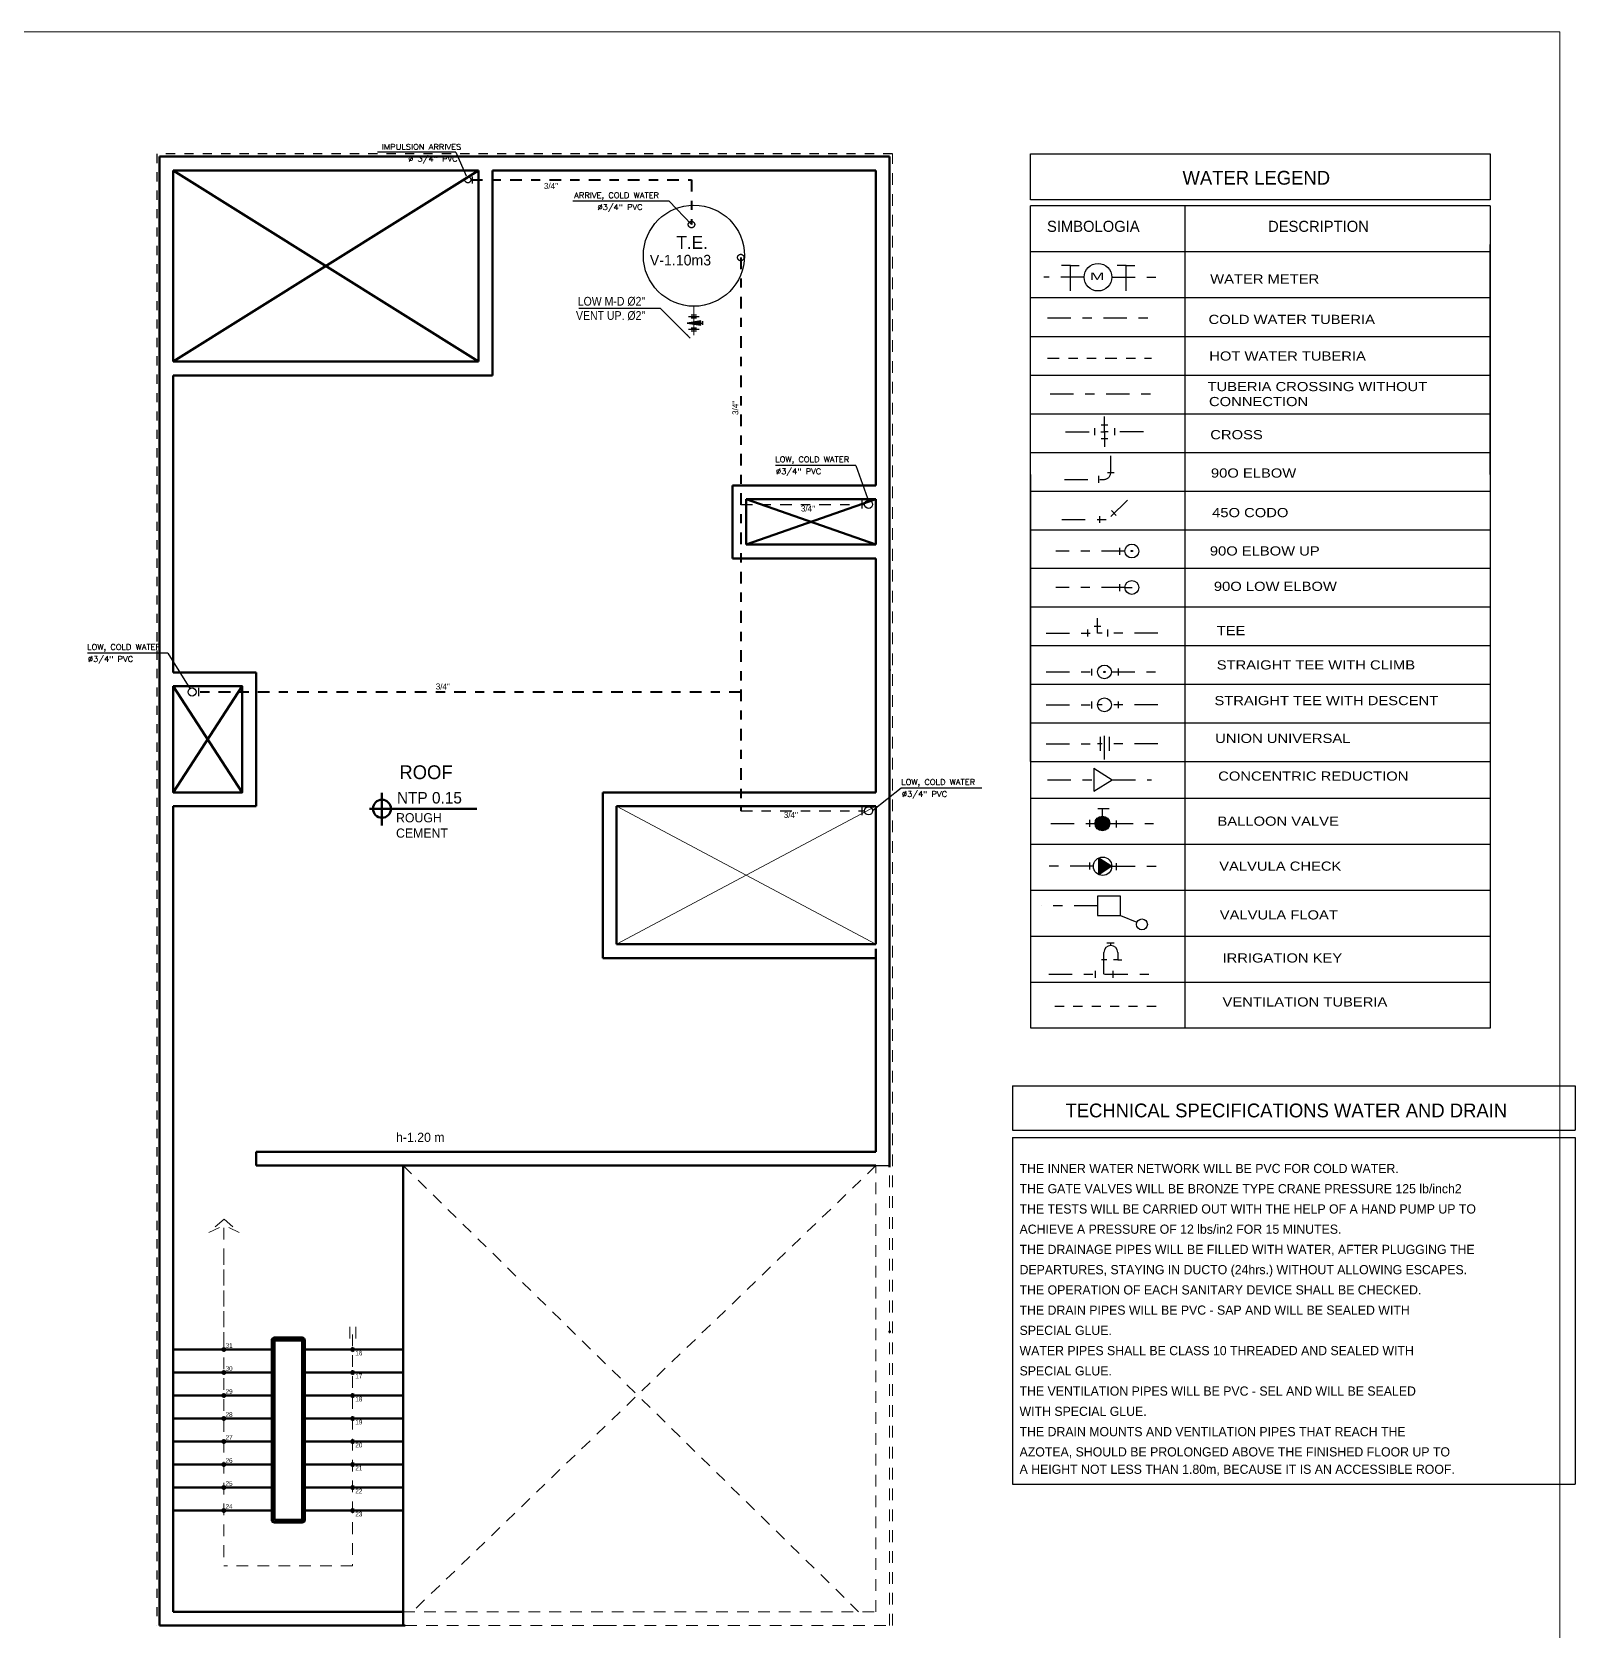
# Model space of a CAD drawing. Header units: millimetres. Extents: x -1414 to 2664, y 674 to 1517.
# Drawn here: x 1402.32 to 1419.1, y 714.83 to 732.21 of the extents above; entities that cross this region are included whole.
import ezdxf

# ---------------------------------------------------------------- set-up
doc = ezdxf.new("R2010")
doc.units = ezdxf.units.MM
doc.header["$LTSCALE"] = 0.01
for name, pattern in [('DASHDOT', [25.4, 12.7, -6.35, 0, -6.35]), ('DASHDOTX2', [50.8, 25.4, -12.7, 0, -12.7]), ('DASHED', [19.05, 12.7, -6.35]), ('DASHED2', [9.525, 6.35, -3.175]), ('DIVIDE', [31.75, 12.7, -6.35, 0, -6.35, 0, -6.35]), ('DIVIDE2', [15.875, 6.35, -3.175, 0, -3.175, 0, -3.175])]:
    doc.linetypes.add(name, pattern=pattern)
doc.layers.get('0').update_dxf_attribs({"linetype": 'CONTINUOUS'})
for name, color, linetype, lineweight in [('.01', 1, 'CONTINUOUS', 9), ('.1', 2, 'CONTINUOUS', 13), ('Acces.Desag.', 4, 'CONTINUOUS', 9), ('MURO', 5, 'CONTINUOUS', 50), ('TEXTO', 7, 'CONTINUOUS', 25)]:
    doc.layers.add(name, color=color, linetype=linetype, lineweight=lineweight)
for name, color, linetype in [('01', 1, 'CONTINUOUS'), ('02', 2, 'CONTINUOUS'), ('03', 3, 'CONTINUOUS'), ('2', 2, 'CONTINUOUS'), ('a Text Pequeñ', 3, 'CONTINUOUS'), ('AGUAC', 120, 'DIVIDE2'), ('AGUAF', 4, 'DASHDOTX2'), ('DESAGUE', 6, 'CONTINUOUS'), ('IE-ALU', 3, 'CONTINUOUS'), ('Layer3', 3, 'CONTINUOUS'), ('LINEA-1', 1, 'CONTINUOUS'), ('LINEA-3', 3, 'CONTINUOUS'), ('sanitarias textos desague', 102, 'CONTINUOUS'), ('TEXTOP', 3, 'CONTINUOUS'), ('TEXTOS02', 2, 'CONTINUOUS'), ('TRAZO02', 2, 'CONTINUOUS'), ('TRAZO03', 3, 'CONTINUOUS')]:
    doc.layers.add(name, color=color, linetype=linetype)
doc.styles.add('Espec y Ley', font='Espec y Ley')
doc.styles.add('F-1', font='F-1')
doc.styles.add('J-1', font='J-1')
doc.styles.add('R80-50', font='R80-50')
doc.styles.add('ROMANS', font='ROMANS')
doc.styles.add('ST2', font='ST2')
doc.styles.add('TEXTO', font='TEXTO')
doc.dimstyles.get("Standard").update_dxf_attribs({"dimscale": 0.05, "dimtxt": 1.8, "dimasz": 1, "dimexe": 1, "dimexo": 1, "dimgap": 0.9, "dimtad": 0, "dimtoh": 1, "dimzin": 4, "dimdsep": 46, "dimcen": 0.09, "dimclrd": 2, "dimclre": 1, "dimclrt": 3, "dimadec": 0, "dimazin": 0, "dimtfac": 1, "dimtdec": 4, "dimtofl": 0, "dimtmove": 0, "dimatfit": 3, "dimfxl": 0.05, "dimtolj": 1, "dimtzin": 0, "dimarcsym": 0})

msp = doc.modelspace()

# ---------------------------------------------------------------- hatches: boundary and pattern name
msp.add_hatch(color=2).paths.add_polyline_path([(1409.599, 729.016), (1409.599, 729.066), (1409.449, 729.041)], flags=0)
at = {"layer": 'AGUAC', "linetype": 'DASHDOTX2'}
h = msp.add_hatch(color=256, dxfattribs=at)
edge = h.paths.add_edge_path(flags=0)
edge.add_arc((1413.987, 725.247), 0.00704, 0, 180)
edge.add_arc((1413.987, 725.247), 0.00704, 180, 0)
at = {"layer": 'LINEA-3', "linetype": 'DASHDOTX2'}
h = msp.add_hatch(color=256, dxfattribs=at)
edge = h.paths.add_edge_path(flags=0)
edge.add_arc((1407.064, 730.598), 0.0031, 270, 90)
edge.add_arc((1407.064, 730.598), 0.0031, 90, 270)
h = msp.add_hatch(color=256, dxfattribs=at)
edge = h.paths.add_edge_path(flags=0)
edge.add_arc((1414.285, 726.562), 0.00704, 0, 180)
edge.add_arc((1414.285, 726.562), 0.00704, 180, 0)
at = {"layer": 'TRAZO03', "linetype": 'CONTINUOUS'}
h = msp.add_hatch(color=256, dxfattribs=at)
edge = h.paths.add_edge_path(flags=0)
edge.add_arc((1413.965, 723.6), 0.08, 360, 180)
edge.add_arc((1413.965, 723.6), 0.08, 180, 0)
msp.add_hatch(color=256, dxfattribs=at).paths.add_polyline_path([(1413.927, 723.043), (1414.067, 723.135), (1413.927, 723.226)], flags=0)

# ---------------------------------------------------------------- linework, layer by layer
at = {"layer": '.01', "color": 8, "linetype": 'DASHED'}
for p, q in [((1411.681, 714.88), (1411.681, 730.88)), ((1406.361, 719.88), (1411.314, 715.03)), ((1411.501, 719.88), (1406.461, 715.03)), ((1411.501, 715.03), (1411.501, 719.88)), ((1411.651, 714.88), (1411.651, 719.865)), ((1404.413, 719.297), (1404.247, 719.153)), ((1404.411, 717.943), (1404.411, 719.296)), ((1404.413, 719.297), (1404.578, 719.153)), ((1404.247, 719.153), (1404.413, 719.23)), ((1404.578, 719.153), (1404.413, 719.23)), ((1404.411, 718.93), (1404.411, 715.53)), ((1405.779, 718.127), (1405.779, 717.921)), ((1405.844, 718.127), (1405.844, 717.921)), ((1405.811, 718.045), (1405.811, 715.53)), ((1405.811, 715.53), (1404.411, 715.53)), ((1406.361, 715.03), (1411.501, 715.03)), ((1406.382, 714.88), (1408.681, 714.88)), ((1408.531, 714.88), (1411.681, 714.88)), ((1408.531, 714.88), (1411.651, 714.88))]:
    msp.add_line(p, q, dxfattribs=at)
at = {"layer": '.01', "color": 8}
for p, q in [((1408.681, 723.787), (1411.501, 722.287)), ((1411.501, 723.787), (1408.681, 722.287))]:
    msp.add_line(p, q, dxfattribs=at)
at = {"layer": '.01'}
msp.add_lwpolyline([(1379.341, 706.07), (1418.941, 706.07), (1418.941, 732.205), (1379.341, 732.205)], close=True, dxfattribs=at)
at = {"layer": '.1', "color": 9, "linetype": 'DASHED2', "lineweight": -2}
for p, q in [((1411.681, 730.88), (1403.681, 730.88)), ((1403.681, 730.88), (1403.681, 714.88))]:
    msp.add_line(p, q, dxfattribs=at)
at = {"color": 2}
for p, q in [((1409.599, 729.066), (1409.448, 729.041)), ((1409.448, 729.041), (1409.599, 729.016)), ((1409.599, 729.016), (1409.599, 729.066)), ((1409.599, 729.041), (1409.619, 729.041)), ((1409.619, 729.021), (1409.619, 729.061))]:
    msp.add_line(p, q, dxfattribs=at)
at = {"color": 3}
for p, q in [((1409.465, 729.112), (1409.58, 729.112)), ((1409.494, 729.129), (1409.551, 729.129)), ((1409.494, 729.096), (1409.551, 729.096)), ((1409.465, 728.973), (1409.58, 728.973)), ((1409.494, 728.989), (1409.551, 728.989)), ((1409.494, 728.956), (1409.551, 728.956))]:
    msp.add_line(p, q, dxfattribs=at)
at = {"color": 2, "linetype": 'CONTINUOUS'}
msp.add_circle((1409.523, 729.773), 0.55, dxfattribs=at)
at = {"layer": '01', "color": 1, "linetype": 'CONTINUOUS'}
for p, q in [((1406.934, 730.898), (1406.083, 730.898)), ((1406.934, 730.898), (1407.047, 730.641)), ((1409.254, 730.365), (1408.206, 730.365)), ((1409.254, 730.365), (1409.496, 730.111)), ((1411.285, 727.492), (1410.408, 727.492)), ((1411.285, 727.492), (1411.411, 727.137)), ((1403.802, 725.453), (1402.926, 725.453)), ((1403.802, 725.453), (1404.04, 725.066)), ((1411.778, 723.984), (1411.466, 723.737)), ((1412.655, 723.984), (1411.778, 723.984))]:
    msp.add_line(p, q, dxfattribs=at)
at = {"layer": '02', "color": 2}
for p, q in [((1412.988, 720.747), (1412.988, 720.265)), ((1412.988, 720.747), (1419.105, 720.747)), ((1419.105, 720.747), (1419.105, 720.265)), ((1412.988, 720.265), (1419.105, 720.265)), ((1412.988, 720.185), (1412.988, 716.416)), ((1412.988, 720.185), (1419.105, 720.185)), ((1419.105, 720.185), (1419.105, 716.416))]:
    msp.add_line(p, q, dxfattribs=at)
at = {"layer": '2'}
msp.add_line((1412.988, 716.416), (1419.105, 716.416), dxfattribs=at)
at = {"layer": 'Acces.Desag.'}
msp.add_lwpolyline([(1409.523, 728.908), (1409.523, 729.223)], dxfattribs=at)
at = {"layer": 'AGUAC', "linetype": 'DASHDOTX2'}
for p, q in [((1414.21, 726.166), (1414.288, 726.166)), ((1413.939, 724.541), (1413.939, 724.391)), ((1413.989, 724.297), (1413.989, 724.637)), ((1414.039, 724.541), (1414.039, 724.391))]:
    msp.add_line(p, q, dxfattribs=at)
at = {"layer": 'AGUAC', "linetype": 'CONTINUOUS'}
for p, q in [((1413.87, 724.2), (1414.07, 724.075)), ((1413.87, 724.2), (1413.87, 723.95)), ((1413.87, 723.95), (1414.07, 724.075))]:
    msp.add_line(p, q, dxfattribs=at)
for centre, radius in [((1411.422, 727.069), 0.0441), ((1414.285, 726.562), 0.075), ((1414.285, 726.166), 0.075), ((1413.987, 725.247), 0.075), ((1404.065, 725.029), 0.0441), ((1413.987, 724.89), 0.075), ((1411.422, 723.737), 0.0441)]:
    msp.add_circle(centre, radius, dxfattribs=at)
at = {"layer": 'AGUAC', "linetype": 'DASHDOTX2'}
msp.add_circle((1413.987, 725.247), 0.00704, dxfattribs=at)
at = {"layer": 'AGUAF', "color": 4, "linetype": 'DASHDOT'}
for p, q in [((1410.032, 727.069), (1411.378, 727.069)), ((1410.032, 723.737), (1411.378, 723.737))]:
    msp.add_line(p, q, dxfattribs=at)
at = {"layer": 'AGUAF'}
for centre, radius in [((1407.064, 730.598), 0.033), ((1409.496, 730.111), 0.035), ((1410.032, 729.753), 0.035)]:
    msp.add_circle(centre, radius, dxfattribs=at)
at = {"layer": 'DESAGUE', "color": 3, "linetype": 'DASHED2'}
msp.add_line((1413.448, 721.614), (1414.559, 721.614), dxfattribs=at)
at = {"layer": 'IE-ALU'}
for p, q in [((1407.111, 730.635), (1407.111, 730.559)), ((1411.501, 719.88), (1411.651, 719.88))]:
    msp.add_line(p, q, dxfattribs=at)
at = {"layer": 'Layer3', "linetype": 'DASHDOT', "lineweight": 40}
for p, q in [((1407.097, 730.598), (1409.496, 730.598)), ((1409.496, 730.598), (1409.496, 730.111)), ((1410.032, 729.753), (1410.032, 723.737)), ((1410.032, 725.029), (1404.109, 725.029))]:
    msp.add_line(p, q, dxfattribs=at)
at = {"layer": 'LINEA-1', "color": 2, "linetype": 'CONTINUOUS'}
for p, q in [((1413.182, 730.88), (1418.182, 730.88)), ((1413.182, 730.38), (1413.182, 730.88)), ((1418.182, 730.88), (1418.182, 730.38)), ((1418.182, 730.38), (1413.182, 730.38)), ((1413.182, 724.274), (1413.182, 730.314)), ((1418.182, 730.314), (1413.182, 730.314)), ((1414.866, 724.274), (1414.866, 730.314)), ((1418.182, 730.314), (1418.182, 724.274)), ((1418.182, 727.394), (1418.182, 729.894)), ((1413.182, 727.394), (1413.182, 721.378)), ((1414.866, 721.374), (1414.866, 724.294)), ((1418.182, 724.294), (1418.182, 721.374)), ((1413.182, 721.378), (1418.182, 721.378))]:
    msp.add_line(p, q, dxfattribs=at)
at = {"layer": 'LINEA-1', "linetype": 'CONTINUOUS'}
for p, q in [((1418.182, 729.814), (1413.182, 729.814)), ((1418.182, 729.314), (1413.182, 729.314)), ((1413.182, 728.894), (1418.182, 728.894)), ((1413.182, 728.474), (1418.182, 728.474)), ((1413.182, 728.054), (1418.182, 728.054)), ((1413.182, 727.634), (1418.182, 727.634)), ((1413.182, 727.214), (1418.182, 727.214)), ((1413.182, 726.794), (1418.182, 726.794)), ((1413.182, 726.374), (1418.182, 726.374)), ((1413.182, 725.954), (1418.182, 725.954)), ((1413.182, 725.534), (1418.182, 725.534)), ((1413.182, 725.114), (1418.182, 725.114)), ((1413.182, 724.694), (1418.182, 724.694)), ((1413.182, 724.274), (1418.182, 724.274)), ((1413.182, 723.874), (1418.182, 723.874)), ((1413.182, 723.374), (1418.182, 723.374)), ((1413.182, 722.874), (1418.182, 722.874)), ((1413.182, 722.374), (1418.182, 722.374)), ((1413.182, 721.874), (1418.182, 721.874))]:
    msp.add_line(p, q, dxfattribs=at)
at = {"layer": 'LINEA-3', "linetype": 'DASHDOTX2'}
for p, q in [((1413.767, 729.539), (1413.327, 729.539)), ((1414.067, 729.539), (1414.546, 729.539)), ((1413.369, 729.098), (1414.5, 729.098)), ((1413.397, 728.271), (1414.506, 728.271)), ((1413.988, 727.859), (1413.988, 728.023)), ((1413.565, 727.859), (1413.988, 727.859)), ((1413.878, 727.897), (1413.878, 727.822)), ((1413.95, 727.934), (1414.025, 727.934)), ((1414.41, 727.859), (1413.988, 727.859)), ((1413.988, 727.859), (1413.988, 727.696)), ((1414.097, 727.897), (1414.097, 727.822)), ((1413.95, 727.784), (1414.025, 727.784)), ((1414.056, 727.415), (1414.056, 727.598)), ((1413.554, 727.34), (1413.981, 727.34)), ((1413.923, 727.378), (1413.923, 727.303)), ((1414.019, 727.415), (1414.094, 727.415)), ((1414.236, 727.116), (1414.025, 726.904)), ((1411.352, 727.024), (1411.352, 727.114)), ((1413.934, 726.942), (1413.934, 726.867)), ((1414.063, 727.002), (1414.116, 726.949)), ((1413.525, 726.904), (1414.025, 726.904)), ((1414.15, 726.596), (1414.15, 726.521)), ((1414.21, 726.562), (1413.458, 726.562)), ((1414.21, 726.166), (1413.458, 726.166)), ((1414.15, 726.2), (1414.15, 726.125)), ((1413.874, 725.745), (1413.949, 725.745)), ((1413.912, 725.67), (1413.912, 725.833)), ((1413.352, 725.67), (1413.912, 725.67)), ((1413.803, 725.707), (1413.803, 725.632)), ((1414.569, 725.67), (1413.912, 725.67)), ((1414.021, 725.707), (1414.021, 725.632)), ((1413.352, 725.247), (1413.912, 725.247)), ((1413.846, 725.282), (1413.846, 725.207)), ((1414.062, 725.247), (1414.569, 725.247)), ((1414.136, 725.284), (1414.136, 725.209)), ((1404.134, 725.074), (1404.134, 724.984)), ((1413.352, 724.89), (1413.912, 724.89)), ((1413.846, 724.925), (1413.846, 724.85)), ((1414.569, 724.89), (1413.912, 724.89)), ((1414.136, 724.927), (1414.136, 724.852)), ((1413.352, 724.466), (1413.912, 724.466)), ((1414.569, 724.466), (1413.912, 724.466)), ((1413.369, 724.075), (1413.87, 724.075)), ((1414.07, 724.075), (1414.5, 724.075)), ((1411.352, 723.692), (1411.352, 723.782)), ((1413.404, 723.6), (1413.885, 723.6)), ((1414.045, 723.6), (1414.519, 723.6)), ((1413.867, 723.135), (1413.344, 723.135)), ((1414.067, 723.135), (1414.589, 723.135)), ((1413.912, 722.704), (1413.301, 722.704)), ((1413.381, 721.96), (1414.582, 721.96))]:
    msp.add_line(p, q, dxfattribs=at)
at = {"layer": 'LINEA-3', "linetype": 'DIVIDE'}
msp.add_line((1413.369, 728.658), (1414.5, 728.658), dxfattribs=at)
at = {"layer": 'LINEA-3', "linetype": 'DASHDOTX2'}
msp.add_circle((1414.285, 726.562), 0.00704, dxfattribs=at)
msp.add_arc((1413.981, 727.415), 0.075, 270, 0, dxfattribs=at)
at = {"layer": 'MURO', "color": 8}
for p, q in [((1411.651, 730.85), (1403.711, 730.85)), ((1403.711, 730.85), (1403.711, 714.88)), ((1406.931, 730.85), (1407.081, 730.85)), ((1411.651, 719.865), (1411.651, 730.85)), ((1407.181, 730.7), (1403.861, 730.7)), ((1403.861, 730.7), (1403.861, 728.621)), ((1407.181, 730.7), (1403.861, 728.621)), ((1403.861, 730.7), (1407.181, 728.621)), ((1407.181, 730.7), (1407.181, 728.621)), ((1411.501, 730.7), (1407.331, 730.7)), ((1407.331, 730.7), (1407.331, 728.471)), ((1411.501, 727.276), (1411.501, 730.7)), ((1403.861, 728.621), (1407.181, 728.621)), ((1403.861, 728.471), (1403.861, 725.242)), ((1403.861, 728.471), (1407.331, 728.471)), ((1409.941, 727.276), (1411.501, 727.276)), ((1409.941, 727.276), (1409.941, 726.482)), ((1410.091, 727.126), (1411.501, 727.126)), ((1410.091, 727.126), (1411.501, 726.632)), ((1411.501, 727.126), (1410.091, 726.632)), ((1410.091, 726.879), (1410.091, 727.126)), ((1410.091, 727.126), (1410.091, 726.632)), ((1411.501, 726.632), (1411.501, 727.126)), ((1410.091, 726.632), (1411.501, 726.632)), ((1409.941, 726.482), (1411.501, 726.482)), ((1411.501, 723.937), (1411.501, 726.482)), ((1403.861, 725.242), (1404.761, 725.242)), ((1404.761, 725.242), (1404.761, 723.787)), ((1403.861, 725.092), (1403.861, 724.537)), ((1403.861, 725.092), (1403.861, 724.037)), ((1404.611, 725.092), (1403.861, 723.937)), ((1403.861, 725.092), (1404.611, 723.937)), ((1403.861, 724.387), (1403.861, 723.937)), ((1406.13, 723.932), (1406.13, 723.577)), ((1408.531, 723.937), (1408.531, 722.137)), ((1408.531, 723.937), (1411.501, 723.937)), ((1403.861, 723.787), (1403.861, 719.88)), ((1404.761, 723.787), (1403.861, 723.787)), ((1407.161, 723.76), (1405.995, 723.76)), ((1408.681, 723.787), (1408.681, 722.287)), ((1408.681, 723.787), (1411.501, 723.787)), ((1411.501, 722.287), (1411.501, 723.787)), ((1408.681, 722.287), (1411.501, 722.287)), ((1408.531, 722.137), (1411.501, 722.137)), ((1411.501, 720.03), (1411.501, 722.237)), ((1411.501, 721.178), (1411.501, 721.278)), ((1411.501, 720.03), (1404.761, 720.03)), ((1404.761, 720.03), (1404.761, 719.88)), ((1403.861, 719.88), (1403.861, 715.03)), ((1411.501, 719.88), (1404.761, 719.88)), ((1406.361, 715.03), (1406.361, 719.88)), ((1404.931, 717.98), (1404.931, 716.13)), ((1404.941, 717.98), (1404.941, 716.13)), ((1404.961, 718.01), (1405.261, 718.01)), ((1404.961, 718), (1405.261, 718)), ((1405.281, 717.98), (1405.281, 716.13)), ((1405.291, 717.98), (1405.291, 716.13)), ((1403.861, 717.88), (1404.961, 717.88)), ((1404.931, 716.03), (1404.931, 717.88)), ((1404.941, 716.03), (1404.941, 717.88)), ((1406.361, 717.88), (1405.261, 717.88)), ((1405.281, 716.03), (1405.281, 717.88)), ((1405.291, 716.03), (1405.291, 717.88)), ((1403.861, 717.63), (1404.961, 717.63)), ((1406.361, 717.63), (1405.261, 717.63)), ((1403.861, 717.38), (1404.961, 717.38)), ((1406.361, 717.38), (1405.261, 717.38)), ((1403.861, 717.13), (1404.961, 717.13)), ((1406.361, 717.13), (1405.261, 717.13)), ((1403.861, 716.88), (1404.961, 716.88)), ((1406.361, 716.88), (1405.261, 716.88)), ((1403.861, 716.63), (1404.961, 716.63)), ((1406.361, 716.63), (1405.261, 716.63)), ((1403.861, 716.38), (1404.961, 716.38)), ((1406.361, 716.38), (1405.261, 716.38)), ((1403.861, 716.13), (1404.961, 716.13)), ((1404.961, 716.01), (1405.261, 716.01)), ((1404.961, 716), (1405.261, 716)), ((1406.361, 716.13), (1405.261, 716.13)), ((1406.361, 716.13), (1406.361, 716.03)), ((1403.861, 715.03), (1406.361, 715.03)), ((1406.361, 715.03), (1406.361, 714.88)), ((1403.711, 714.88), (1406.382, 714.88))]:
    msp.add_line(p, q, dxfattribs=at)
for points in [[(1403.861, 725.092), (1404.611, 725.092), (1404.611, 723.937), (1403.861, 723.937)], [(1404.961, 716.03), (1404.961, 717.98), (1405.261, 717.98), (1405.261, 716.03)], [(1404.961, 716.03), (1404.961, 717.98), (1405.261, 717.98), (1405.261, 716.03)]]:
    msp.add_lwpolyline(points, close=True, dxfattribs=at)
for centre, radius in [((1406.13, 723.76), 0.0976), ((1404.411, 717.88), 0.0166), ((1405.811, 717.88), 0.0166), ((1405.811, 717.88), 0.0166), ((1404.411, 717.63), 0.0166), ((1405.811, 717.63), 0.0166), ((1404.411, 717.38), 0.0166), ((1405.811, 717.38), 0.0166), ((1404.411, 717.13), 0.0166), ((1405.811, 717.13), 0.0166), ((1404.411, 716.88), 0.0166), ((1405.811, 716.88), 0.0166), ((1404.411, 716.63), 0.0166), ((1405.811, 716.63), 0.0166), ((1404.411, 716.38), 0.0166), ((1405.811, 716.38), 0.0166), ((1404.411, 716.13), 0.0166), ((1405.811, 716.13), 0.0166)]:
    msp.add_circle(centre, radius, dxfattribs=at)
for centre, radius, start, end in [((1404.961, 717.98), 0.03, 90, 180), ((1404.961, 717.98), 0.02, 90, 180), ((1405.261, 717.98), 0.03, 0, 90), ((1405.261, 717.98), 0.02, 0, 90), ((1404.961, 716.03), 0.03, 180, 270), ((1404.961, 716.03), 0.02, 180, 270), ((1405.261, 716.03), 0.02, 270, 0), ((1405.261, 716.03), 0.03, 270, 0)]:
    msp.add_arc(centre, radius, start, end, dxfattribs=at)
for p in [(1411.651, 725.267), (1411.651, 718.074)]:
    msp.add_point(p, dxfattribs=at)
at = {"layer": 'TRAZO02', "linetype": 'CONTINUOUS'}
for p, q in [((1413.616, 729.665), (1413.519, 729.665)), ((1413.616, 729.665), (1413.713, 729.665)), ((1413.616, 729.391), (1413.616, 729.665)), ((1414.223, 729.665), (1414.126, 729.665)), ((1414.223, 729.665), (1414.319, 729.665)), ((1414.223, 729.391), (1414.223, 729.665)), ((1413.886, 721.998), (1413.886, 721.923)), ((1414.079, 721.996), (1414.079, 721.921))]:
    msp.add_line(p, q, dxfattribs=at)
msp.add_circle((1413.917, 729.539), 0.15, dxfattribs=at)
at = {"layer": 'TRAZO03', "linetype": 'CONTINUOUS'}
for p, q in [((1413.914, 723.761), (1414.039, 723.761)), ((1413.965, 723.68), (1413.966, 723.761)), ((1413.826, 723.638), (1413.826, 723.563)), ((1414.114, 723.631), (1414.114, 723.556)), ((1413.826, 723.174), (1413.826, 723.099)), ((1413.927, 723.043), (1413.927, 723.226)), ((1413.927, 723.226), (1414.067, 723.135)), ((1414.067, 723.135), (1413.927, 723.043)), ((1414.114, 723.168), (1414.114, 723.093)), ((1414.16, 722.599), (1414.34, 722.526)), ((1414.013, 722.304), (1414.093, 722.304)), ((1414.056, 722.272), (1414.056, 722.304)), ((1414.013, 722.117), (1413.954, 722.117)), ((1414.131, 722.117), (1414.087, 722.117)), ((1414.131, 722.197), (1414.131, 722.117)), ((1414.131, 722.117), (1414.176, 722.117))]:
    msp.add_line(p, q, dxfattribs=at)
at = {"layer": 'TRAZO03', "linetype": 'DASHDOTX2'}
msp.add_line((1413.981, 721.96), (1413.981, 722.197), dxfattribs=at)
at = {"layer": 'TRAZO03', "linetype": 'CONTINUOUS'}
msp.add_lwpolyline([(1413.912, 722.599), (1414.16, 722.599), (1414.16, 722.809), (1413.912, 722.809)], close=True, dxfattribs=at)
for centre, radius in [((1413.965, 723.6), 0.08), ((1413.967, 723.135), 0.1), ((1414.395, 722.503), 0.0589)]:
    msp.add_circle(centre, radius, dxfattribs=at)
msp.add_arc((1414.056, 722.197), 0.075, 0, 180, dxfattribs=at)

# ---------------------------------------------------------------- texts
at = {"color": 2, "style": 'ST2', "width": 0.9}
for s, p in [('LOW M-D %%C2"', (1408.259, 729.23)), ('VENT UP. %%C2"', (1408.24, 729.075))]:
    msp.add_text(s, height=0.095, dxfattribs=at).set_placement(p)
at = {"layer": '03', "color": 3, "style": 'F-1', "width": 1.2}
for s, p in [('WATER METER', (1415.137, 729.47)), ('COLD WATER TUBERIA', (1415.119, 729.03)), ('HOT WATER TUBERIA', (1415.127, 728.632)), ('TUBERIA CROSSING WITHOUT', (1415.108, 728.3)), ('CONNECTION', (1415.124, 728.137)), ('CROSS', (1415.138, 727.777)), ('90O ELBOW ', (1415.145, 727.36)), ('45O CODO', (1415.158, 726.93)), ('90O ELBOW UP', (1415.133, 726.513)), ('90O LOW ELBOW', (1415.177, 726.128)), ('TEE', (1415.208, 725.647)), ('STRAIGHT TEE WITH CLIMB', (1415.208, 725.274)), ('STRAIGHT TEE WITH DESCENT', (1415.183, 724.886)), ('UNION UNIVERSAL', (1415.191, 724.475)), ('CONCENTRIC REDUCTION', (1415.224, 724.065)), ('BALLOON VALVE', (1415.216, 723.575)), ('VALVULA CHECK', (1415.235, 723.086)), ('VALVULA FLOAT', (1415.241, 722.556)), ('IRRIGATION KEY', (1415.271, 722.088)), ('VENTILATION TUBERIA', (1415.271, 721.61))]:
    msp.add_text(s, height=0.1, dxfattribs=at).set_placement(p)
at = {"layer": '2', "style": 'F-1'}
for s, p in [('THE INNER WATER NETWORK WILL BE PVC FOR COLD WATER.', (1413.064, 719.799)), ('THE GATE VALVES WILL BE BRONZE TYPE CRANE PRESSURE 125 lb/inch2', (1413.064, 719.579)), ('THE TESTS WILL BE CARRIED OUT WITH THE HELP OF A HAND PUMP UP TO', (1413.064, 719.359)), ('ACHIEVE A PRESSURE OF 12 lbs/in2 FOR 15 MINUTES.', (1413.064, 719.139)), ('THE DRAINAGE PIPES WILL BE FILLED WITH WATER, AFTER PLUGGING THE', (1413.064, 718.919)), ('DEPARTURES, STAYING IN DUCTO (24hrs.) WITHOUT ALLOWING ESCAPES.', (1413.064, 718.699)), ('THE OPERATION OF EACH SANITARY DEVICE SHALL BE CHECKED.', (1413.064, 718.479)), ('THE DRAIN PIPES WILL BE PVC - SAP AND WILL BE SEALED WITH', (1413.064, 718.259)), ('SPECIAL GLUE.', (1413.064, 718.039)), ('WATER PIPES SHALL BE CLASS 10 THREADED AND SEALED WITH', (1413.064, 717.819)), ('SPECIAL GLUE.', (1413.064, 717.599)), ('THE VENTILATION PIPES WILL BE PVC - SEL AND WILL BE SEALED ', (1413.064, 717.379)), ('WITH SPECIAL GLUE.', (1413.064, 717.159)), ('THE DRAIN MOUNTS AND VENTILATION PIPES THAT REACH THE', (1413.064, 716.938)), ('AZOTEA, SHOULD BE PROLONGED ABOVE THE FINISHED FLOOR UP TO', (1413.064, 716.718)), ('A HEIGHT NOT LESS THAN 1.80m, BECAUSE IT IS AN ACCESSIBLE ROOF.', (1413.064, 716.529))]:
    msp.add_text(s, height=0.1, dxfattribs=at).set_placement(p)
at = {"layer": 'a Text Pequeñ', "color": 2, "style": 'Espec y Ley'}
for s, height, p in [('T.E.', 0.14, (1409.332, 729.847)), ('V-1.10m3', 0.115, (1409.043, 729.667))]:
    msp.add_text(s, height=height, rotation=360, dxfattribs=at).set_placement(p)
at = {"layer": 'MURO', "color": 8, "attachment_point": 1, "style": 'TEXTO'}
for s, insert, char_height, width in [('ROOF', (1406.319, 724.232), 0.15, 0.46667), ('NTP 0.15', (1406.293, 723.942), 0.125, 0.69097), ('ROUGH CEMENT', (1406.283, 723.712), 0.1, 0.99722), ('h-1.20 m', (1406.283, 720.238), 0.1, 0.54167), ('31', (1404.429, 717.949), 0.05, 0.05), ('16', (1405.84, 717.867), 0.05, 0.05), ('30', (1404.429, 717.699), 0.05, 0.06111), ('17', (1405.84, 717.617), 0.05, 0.05), ('29', (1404.429, 717.449), 0.05, 0.06111), ('18', (1405.84, 717.367), 0.05, 0.05), ('28', (1404.429, 717.199), 0.05, 0.06111), ('19', (1405.84, 717.117), 0.05, 0.05), ('27', (1404.429, 716.949), 0.05, 0.06111), ('20', (1405.84, 716.867), 0.05, 0.06111), ('26', (1404.429, 716.699), 0.05, 0.06111), ('21', (1405.84, 716.617), 0.05, 0.05), ('25', (1404.429, 716.449), 0.05, 0.06111), ('22', (1405.84, 716.367), 0.05, 0.06111), ('24', (1404.429, 716.199), 0.05, 0.06667), ('23', (1405.84, 716.117), 0.05, 0.06111)]:
    msp.add_mtext(s, dxfattribs=dict(at, insert=insert, char_height=char_height, width=width))
at = {"layer": 'sanitarias textos desague', "style": 'J-1'}
for rotation, p in [(359.2558, (1407.891, 730.499)), (89.2558, (1410.005, 728.041)), (359.2558, (1410.686, 726.992)), (359.2558, (1406.715, 725.057)), (359.2558, (1410.5, 723.661))]:
    msp.add_text('3/4"', height=0.0654, rotation=rotation, dxfattribs=at).set_placement(p)
at = {"layer": 'TEXTO', "style": 'F-1'}
for s, height, p in [('WATER LEGEND', 0.15, (1414.836, 730.545)), ('SIMBOLOGIA', 0.12, (1413.362, 730.032)), ('DESCRIPTION', 0.12, (1415.766, 730.032)), ('TECHNICAL SPECIFICATIONS WATER AND DRAIN', 0.15, (1413.563, 720.405))]:
    msp.add_text(s, height=height, dxfattribs=at).set_placement(p)
at = {"layer": 'TEXTOP', "linetype": 'CONTINUOUS', "style": 'R80-50', "width": 1.8}
msp.add_text('M', height=0.08, dxfattribs=at).set_placement((1413.828, 729.51))
at = {"layer": 'TEXTOS02', "color": 3, "linetype": 'CONTINUOUS', "style": 'ROMANS', "width": 1.1}
for s, p in [('IMPULSION ARRIVES', (1406.129, 730.926)), ('%%C 3/4" PVC ', (1406.415, 730.796)), ('ARRIVE, COLD WATER', (1408.221, 730.4)), ('%%C3/4" PVC ', (1408.473, 730.271)), ('LOW, COLD WATER', (1410.407, 727.528)), ('%%C3/4" PVC ', (1410.415, 727.398)), ('LOW, COLD WATER', (1402.924, 725.488)), ('%%C3/4" PVC ', (1402.932, 725.358)), ('LOW, COLD WATER', (1411.777, 724.02)), ('%%C3/4" PVC ', (1411.784, 723.89))]:
    msp.add_text(s, height=0.06, dxfattribs=at).set_placement(p)

# ---------------------------------------------------------------- leaders
msp.add_leader([(1409.483, 728.877), (1409.16, 729.199), (1408.271, 729.199)], dimstyle='Standard')

doc.saveas('drawing.dxf')
